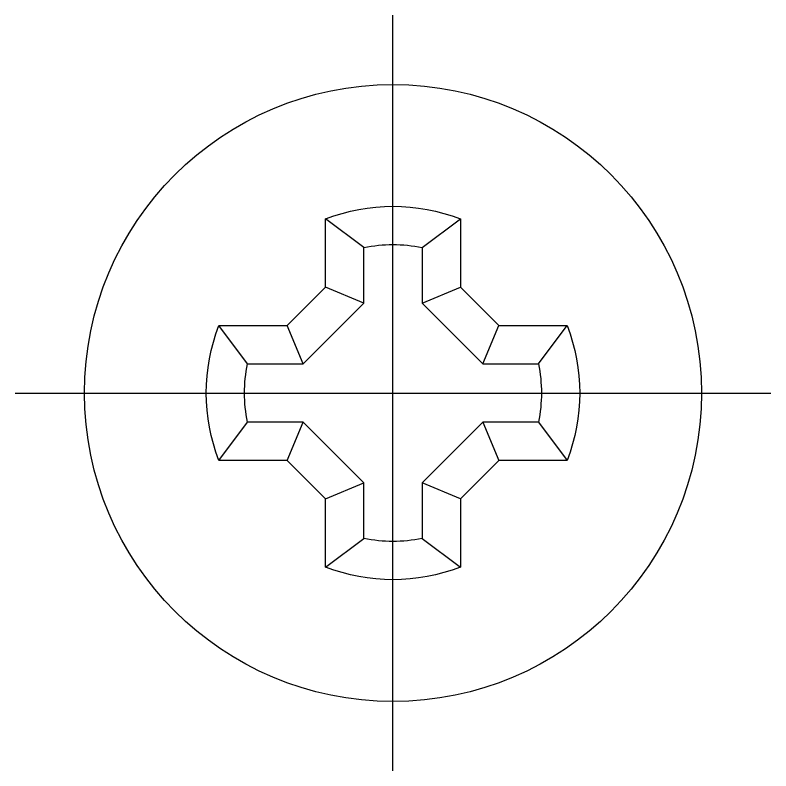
# Model space of a CAD drawing. Header units: millimetres. Extents: x -73550 to -72437, y 41766 to 43371.
# Drawn here: x -73549.74 to -73538.11, y 43274.18 to 43285.82 of the extents above; entities that cross this region are included whole.
import ezdxf

# ---------------------------------------------------------------- set-up
doc = ezdxf.new("R2010")
doc.units = ezdxf.units.MM
doc.linetypes.add('ACAD_ISO10W100', pattern=[18, 12, -3, 0, -3])
for name, color, linetype in [('6', 7, 'Continuous'), ('7', 8, 'Continuous'), ('ART_VIDA', 65, 'Continuous')]:
    doc.layers.add(name, color=color, linetype=linetype)
doc.layers.add('Axis', color=1, linetype='ACAD_ISO10W100', plot=False)

# ---------------------------------------------------------------- blocks, each defined once
blk = doc.blocks.new('*U36')
at = {"layer": '6'}
blk.add_lwpolyline([(-1.038, -2.681), (-1.038, -1.628), (-1.628, -1.038), (-2.681, -1.038, -0.186804), (-2.681, 1.038), (-1.628, 1.038), (-1.038, 1.628), (-1.038, 2.681, -0.186804), (1.038, 2.681), (1.038, 1.628), (1.628, 1.038), (2.681, 1.038, -0.186804), (2.681, -1.038), (1.628, -1.038), (1.038, -1.628), (1.038, -2.681, -0.186804)], format="xyb", close=True, dxfattribs=at)
blk.add_circle((0, 0), 4.75, dxfattribs=at)
at = {"layer": '7'}
for p, q in [((-1.038, 2.681), (-0.448, 2.241)), ((0.448, 2.241), (1.038, 2.681)), ((-1.038, 1.628), (-0.448, 1.383)), ((0.448, 1.383), (1.038, 1.628)), ((-2.681, 1.038), (-2.241, 0.448)), ((-1.628, 1.038), (-1.383, 0.448)), ((1.383, 0.448), (1.628, 1.038)), ((2.241, 0.448), (2.681, 1.038)), ((-2.241, -0.448), (-2.681, -1.038)), ((-1.628, -1.038), (-1.383, -0.448)), ((1.383, -0.448), (1.628, -1.038)), ((2.241, -0.448), (2.681, -1.038)), ((-0.448, -1.383), (-1.038, -1.628)), ((0.448, -1.383), (1.038, -1.628)), ((-0.448, -2.241), (-1.038, -2.681)), ((0.448, -2.241), (1.038, -2.681))]:
    blk.add_line(p, q, dxfattribs=at)
blk.add_lwpolyline([(-0.448, -2.241), (-0.448, -1.383), (-1.383, -0.448), (-2.241, -0.448, -0.099001), (-2.241, 0.448), (-1.383, 0.448), (-0.448, 1.383), (-0.448, 2.241, -0.099001), (0.448, 2.241), (0.448, 1.383), (1.383, 0.448), (2.241, 0.448, -0.099001), (2.241, -0.448), (1.383, -0.448), (0.448, -1.383), (0.448, -2.241, -0.099001)], format="xyb", close=True, dxfattribs=at)
at = {"layer": 'Axis'}
for p, q in [((0, 5.818), (0, -5.818)), ((-5.818, 0), (5.818, 0))]:
    blk.add_line(p, q, dxfattribs=at)

msp = doc.modelspace()

# ---------------------------------------------------------------- block references
at = {"layer": 'ART_VIDA', "rotation": 90.00000000000006}
msp.add_blockref('*U36', (-73543.925, 43280.001), dxfattribs=at)

doc.saveas('drawing.dxf')
